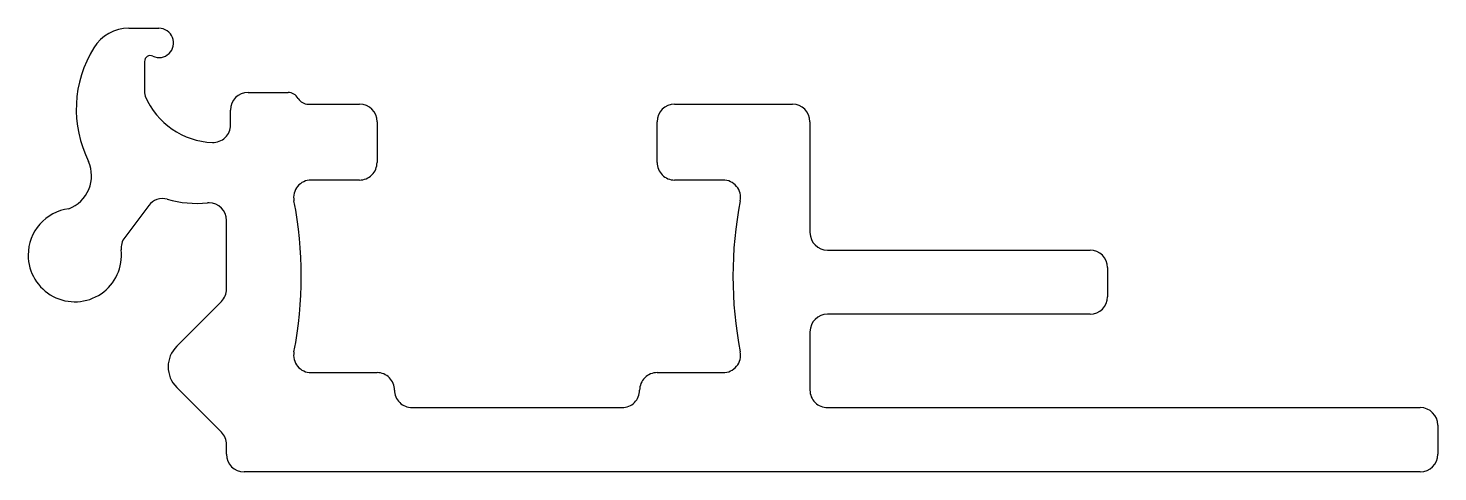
# Model space of a CAD drawing. Extents: x 58 to 82.2, y 26.6 to 34.2.
import ezdxf

# ---------------------------------------------------------------- set-up
doc = ezdxf.new("R2010")
doc.units = 0
doc.layers.get('0').update_dxf_attribs({"linetype": 'CONTINUOUS'})

msp = doc.modelspace()

# ---------------------------------------------------------------- linework, layer by layer
at = {"color": 0}
for p, q in [((59.759, 34.243), (60.276, 34.243)), ((60.028, 33.673), (60.028, 33.192)), ((61.802, 33.141), (62.489, 33.141)), ((62.835, 32.941), (63.714, 32.941)), ((69.114, 32.941), (71.134, 32.941)), ((61.502, 32.585), (61.502, 32.841)), ((64.014, 32.641), (64.014, 31.941)), ((68.814, 31.941), (68.814, 32.641)), ((71.434, 32.641), (71.434, 30.741)), ((63.714, 31.641), (62.884, 31.641)), ((69.944, 31.641), (69.114, 31.641)), ((60.1, 31.203), (59.688, 30.657)), ((61.136, 31.249), (61.107, 31.249)), ((61.434, 29.773), (61.434, 30.949)), ((71.734, 30.441), (76.234, 30.441)), ((76.534, 30.141), (76.534, 29.641)), ((60.581, 28.795), (61.347, 29.561)), ((76.234, 29.341), (71.734, 29.341)), ((71.434, 29.041), (71.434, 28.041)), ((62.884, 28.341), (64.014, 28.341)), ((68.814, 28.341), (69.944, 28.341)), ((61.347, 27.322), (60.581, 28.088)), ((64.614, 27.741), (68.214, 27.741)), ((71.734, 27.741), (81.894, 27.741)), ((82.194, 27.441), (82.194, 26.941)), ((61.434, 26.941), (61.434, 27.11)), ((81.894, 26.641), (61.734, 26.641))]:
    msp.add_line(p, q, dxfattribs=at)
for centre, radius, start, end in [((59.756, 33.543), 0.7, 89.779, 148.5075), ((60.276, 33.991), 0.251, 245.1327, 90), ((60.854, 32.854), 1.996, 148.1039, 206.6638), ((60.128, 33.673), 0.1, 65.1327, 180), ((60.327, 33.169), 0.3, 175.6455, 197.9019), ((61.802, 32.841), 0.3, 90, 180), ((62.488, 32.941), 0.2, 29.6061, 89.6376), ((61.238, 33.585), 1.3, 202.9852, 267.9286), ((62.834, 33.141), 0.2, 210.3946, 270.1812), ((63.714, 32.641), 0.3, 0, 90), ((69.114, 32.641), 0.3, 90, 179.9998), ((71.134, 32.641), 0.3, 0, 90), ((61.202, 32.585), 0.3, 267.9286, 0), ((58.51, 31.716), 0.61, 291.4492, 23.3827), ((63.714, 31.941), 0.3, 269.9971, 0), ((69.114, 31.941), 0.3, 179.9998, 270.0002), ((62.884, 31.341), 0.3, 90.0008, 190.961), ((69.944, 31.341), 0.3, 349.039, 90.0002), ((60.34, 31.023), 0.3, 74.8352, 143.2669), ((60.934, 33.141), 1.9, 254.2426, 275.2194), ((61.134, 30.949), 0.3, 0, 89.7438), ((55.914, 29.991), 6.8, 349.039, 10.961), ((76.914, 29.991), 6.8, 169.039, 190.961), ((58.834, 30.355), 0.8, 97.2477, 180), ((71.734, 30.741), 0.3, 180, 270), ((58.834, 30.355), 0.8, 180, 6.3436), ((59.928, 30.476), 0.3, 142.9994, 186.3436), ((76.234, 30.141), 0.3, 360, 90), ((61.134, 29.773), 0.3, 315, 360), ((76.234, 29.641), 0.3, 270.0002, 0.0002), ((71.734, 29.041), 0.3, 90, 180), ((60.934, 28.441), 0.5, 134.9994, 224.9994), ((62.884, 28.641), 0.3, 169.039, 270), ((69.944, 28.641), 0.3, 270, 10.961), ((64.014, 28.041), 0.3, 359.9998, 90), ((68.814, 28.041), 0.3, 90, 180.0005), ((64.614, 28.041), 0.3, 179.9998, 270), ((68.214, 28.041), 0.3, 270, 0.0005), ((71.734, 28.041), 0.3, 179.9998, 269.9998), ((81.894, 27.441), 0.3, 0, 90), ((61.134, 27.11), 0.3, 359.9994, 44.9995), ((61.734, 26.941), 0.3, 180.0005, 270.0005), ((81.894, 26.941), 0.3, 269.999, 359.999)]:
    msp.add_arc(centre, radius, start, end, dxfattribs=at)

doc.saveas('drawing.dxf')
